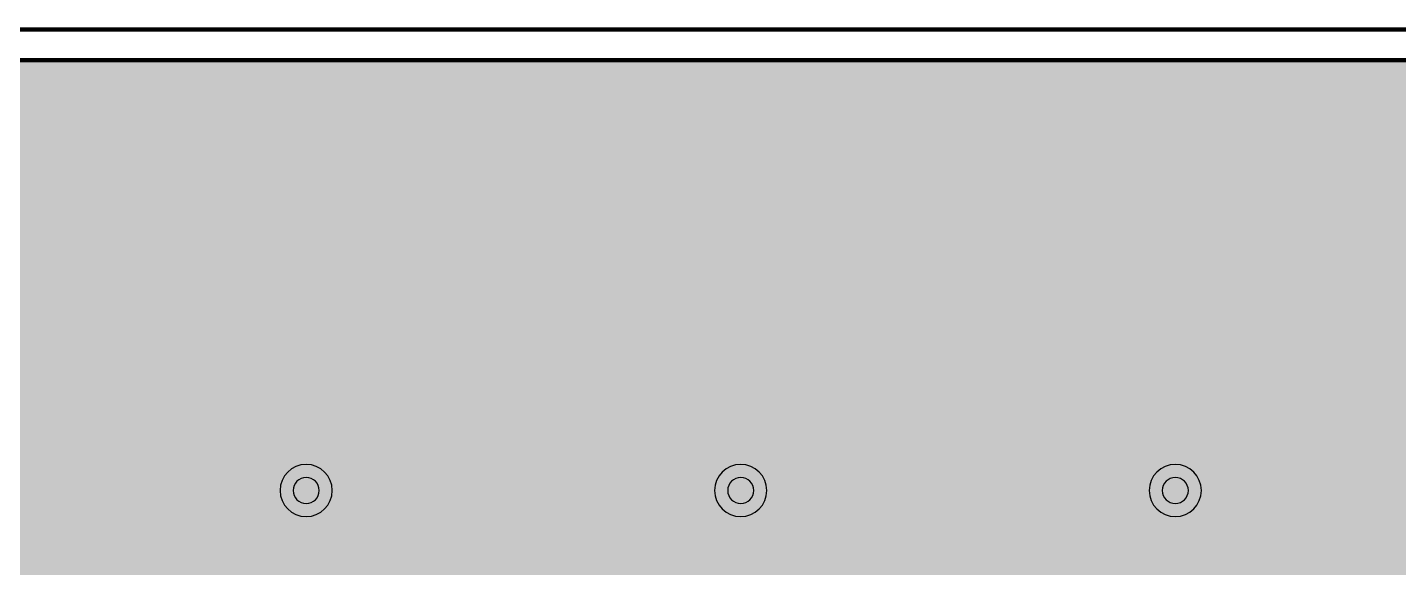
# Model space of a CAD drawing. Header units: millimetres. Extents: x 0 to 100, y -100 to 0.
# Drawn here: x 37.69 to 53.72, y -6.29 to 0.03 of the extents above; entities that cross this region are included whole.
import ezdxf

# ---------------------------------------------------------------- set-up
doc = ezdxf.new("R2010")
doc.units = ezdxf.units.MM
doc.header["$MEASUREMENT"] = 0
for name, color, linetype, true_color in [('Board-Outline-Layer', 7, 'Continuous', 0xff00ff), ('Bottom-Layer', 7, 'Continuous', 0x0000ff), ('Hole-Layer', 7, 'Continuous', 0x222222), ('Inner1', 7, 'Continuous', 0x999966), ('Inner2', 7, 'Continuous', 0x008000), ('Multi-Layer', 7, 'Continuous', 0xc0c0c0), ('Top-Layer', 7, 'Continuous', 0xff0000)]:
    doc.layers.add(name, color=color, linetype=linetype, true_color=true_color)

msp = doc.modelspace()

# ---------------------------------------------------------------- hatches: boundary and pattern name
at = {"layer": 'Bottom-Layer'}
msp.add_hatch(color=256, dxfattribs=at).paths.add_polyline_path([(99.642, -0.358), (99.642, -99.642), (0.358, -99.642), (0.358, -0.358)])
at = {"layer": 'Inner1'}
msp.add_hatch(color=256, dxfattribs=at).paths.add_polyline_path([(99.642, -0.358), (99.642, -99.642), (0.358, -99.642), (0.358, -0.358)])
at = {"layer": 'Inner2'}
msp.add_hatch(color=256, dxfattribs=at).paths.add_polyline_path([(99.642, -0.358), (99.642, -99.642), (0.358, -99.642), (0.358, -0.358)])
at = {"layer": 'Top-Layer'}
msp.add_hatch(color=256, dxfattribs=at).paths.add_polyline_path([(99.642, -0.358), (99.642, -99.642), (0.358, -99.642), (0.358, -0.358)])

# ---------------------------------------------------------------- linework, layer by layer
at = {"layer": 'Board-Outline-Layer', "const_width": 0.0508}
msp.add_lwpolyline([(0, -100), (0, 0), (100, 0), (100, -100)], close=True, dxfattribs=at)
at = {"layer": 'Bottom-Layer'}
for points, const_width in [([(0, -100), (0, 0), (100, 0), (100, -100)], 0.00508), ([(99.642, -0.358), (99.642, -99.642), (0.358, -99.642), (0.358, -0.358)], 0.0508)]:
    msp.add_lwpolyline(points, close=True, dxfattribs=dict(at, const_width=const_width))
at = {"layer": 'Hole-Layer'}
for points in [[(40.793, -5.385, 1), (41.098, -5.385, 1)], [(45.873, -5.385, 1), (46.178, -5.385, 1)], [(50.953, -5.385, 1), (51.258, -5.385, 1)]]:
    msp.add_lwpolyline(points, format="xyb", close=True, dxfattribs=at)
at = {"layer": 'Inner1'}
for points, const_width in [([(0, -100), (0, 0), (100, 0), (100, -100)], 0.00508), ([(99.642, -0.358), (99.642, -99.642), (0.358, -99.642), (0.358, -0.358)], 0.0508)]:
    msp.add_lwpolyline(points, close=True, dxfattribs=dict(at, const_width=const_width))
at = {"layer": 'Inner2'}
for points, const_width in [([(0, -99.949), (0, 0), (100.076, 0), (100.076, -99.949)], 0.00508), ([(99.642, -0.358), (99.642, -99.642), (0.358, -99.642), (0.358, -0.358)], 0.0508)]:
    msp.add_lwpolyline(points, close=True, dxfattribs=dict(at, const_width=const_width))
at = {"layer": 'Multi-Layer'}
for points in [[(40.64, -5.385, 1), (41.25, -5.385, 1)], [(45.72, -5.385, 1), (46.33, -5.385, 1)], [(50.8, -5.385, 1), (51.41, -5.385, 1)]]:
    msp.add_lwpolyline(points, format="xyb", close=True, dxfattribs=at)
at = {"layer": 'Top-Layer'}
for points, const_width in [([(0, -99.949), (0, 0), (100.076, 0), (100.076, -99.949)], 0.00508), ([(99.642, -0.358), (99.642, -99.642), (0.358, -99.642), (0.358, -0.358)], 0.0508)]:
    msp.add_lwpolyline(points, close=True, dxfattribs=dict(at, const_width=const_width))

doc.saveas('drawing.dxf')
